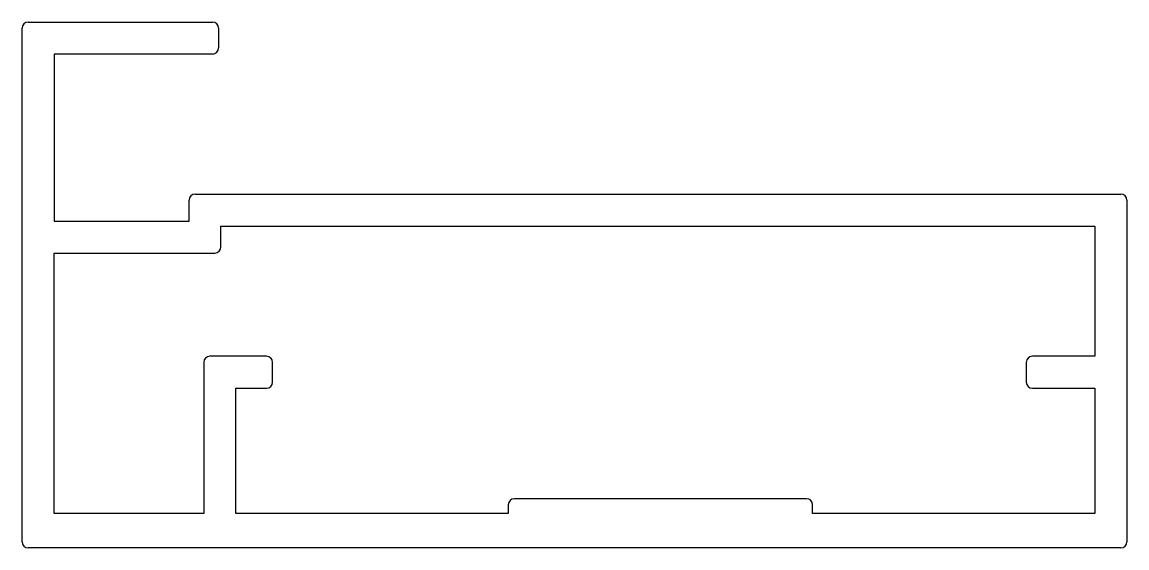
# Model space of a CAD drawing. Extents: x 1.5 to 46.5, y 1.6 to 23.
import ezdxf

# ---------------------------------------------------------------- set-up
doc = ezdxf.new("R2010")
doc.units = 0
doc.layers.get('0').update_dxf_attribs({"linetype": 'CONTINUOUS'})

msp = doc.modelspace()

# ---------------------------------------------------------------- linework, layer by layer
for p, q in [((1.75, 22.978), (9.25, 22.978)), ((1.5, 1.828), (1.5, 22.728)), ((9.5, 22.728), (9.5, 21.928)), ((2.8, 21.678), (2.8, 14.878)), ((9.25, 21.678), (2.8, 21.678)), ((8.55, 15.978), (46.25, 15.978)), ((8.3, 14.878), (8.3, 15.728)), ((46.5, 15.728), (46.5, 1.828)), ((2.8, 14.878), (8.3, 14.878)), ((9.6, 13.828), (9.6, 14.678)), ((9.6, 14.678), (45.2, 14.678)), ((45.2, 14.678), (45.2, 9.378)), ((2.8, 2.978), (2.8, 13.578)), ((2.8, 13.578), (9.35, 13.578)), ((8.9, 9.128), (8.9, 2.978)), ((11.45, 9.378), (9.15, 9.378)), ((11.7, 8.328), (11.7, 9.128)), ((42.4, 9.128), (42.4, 8.328)), ((45.2, 9.378), (42.65, 9.378)), ((10.2, 2.978), (10.2, 8.078)), ((10.2, 8.078), (11.45, 8.078)), ((42.65, 8.078), (45.2, 8.078)), ((45.2, 8.078), (45.2, 2.978)), ((21.3, 3.328), (21.3, 2.978)), ((33.45, 3.578), (21.55, 3.578)), ((33.7, 2.978), (33.7, 3.328)), ((8.9, 2.978), (2.8, 2.978)), ((21.3, 2.978), (10.2, 2.978)), ((45.2, 2.978), (33.7, 2.978)), ((46.25, 1.578), (1.75, 1.578))]:
    msp.add_line(p, q)
for centre, start, end in [((1.75, 22.728), 90, 180), ((9.25, 22.728), 360, 90), ((9.25, 21.928), 270, 0), ((8.55, 15.728), 90, 180), ((46.25, 15.728), 360, 90), ((9.35, 13.828), 270, 0), ((9.15, 9.128), 90, 180), ((11.45, 9.128), 0, 90), ((42.65, 9.128), 90, 180), ((11.45, 8.328), 270, 0), ((42.65, 8.328), 180, 270), ((21.55, 3.328), 90, 180), ((33.45, 3.328), 0, 90), ((1.75, 1.828), 180, 270), ((46.25, 1.828), 270, 0)]:
    msp.add_arc(centre, 0.25, start, end)

doc.saveas('drawing.dxf')
